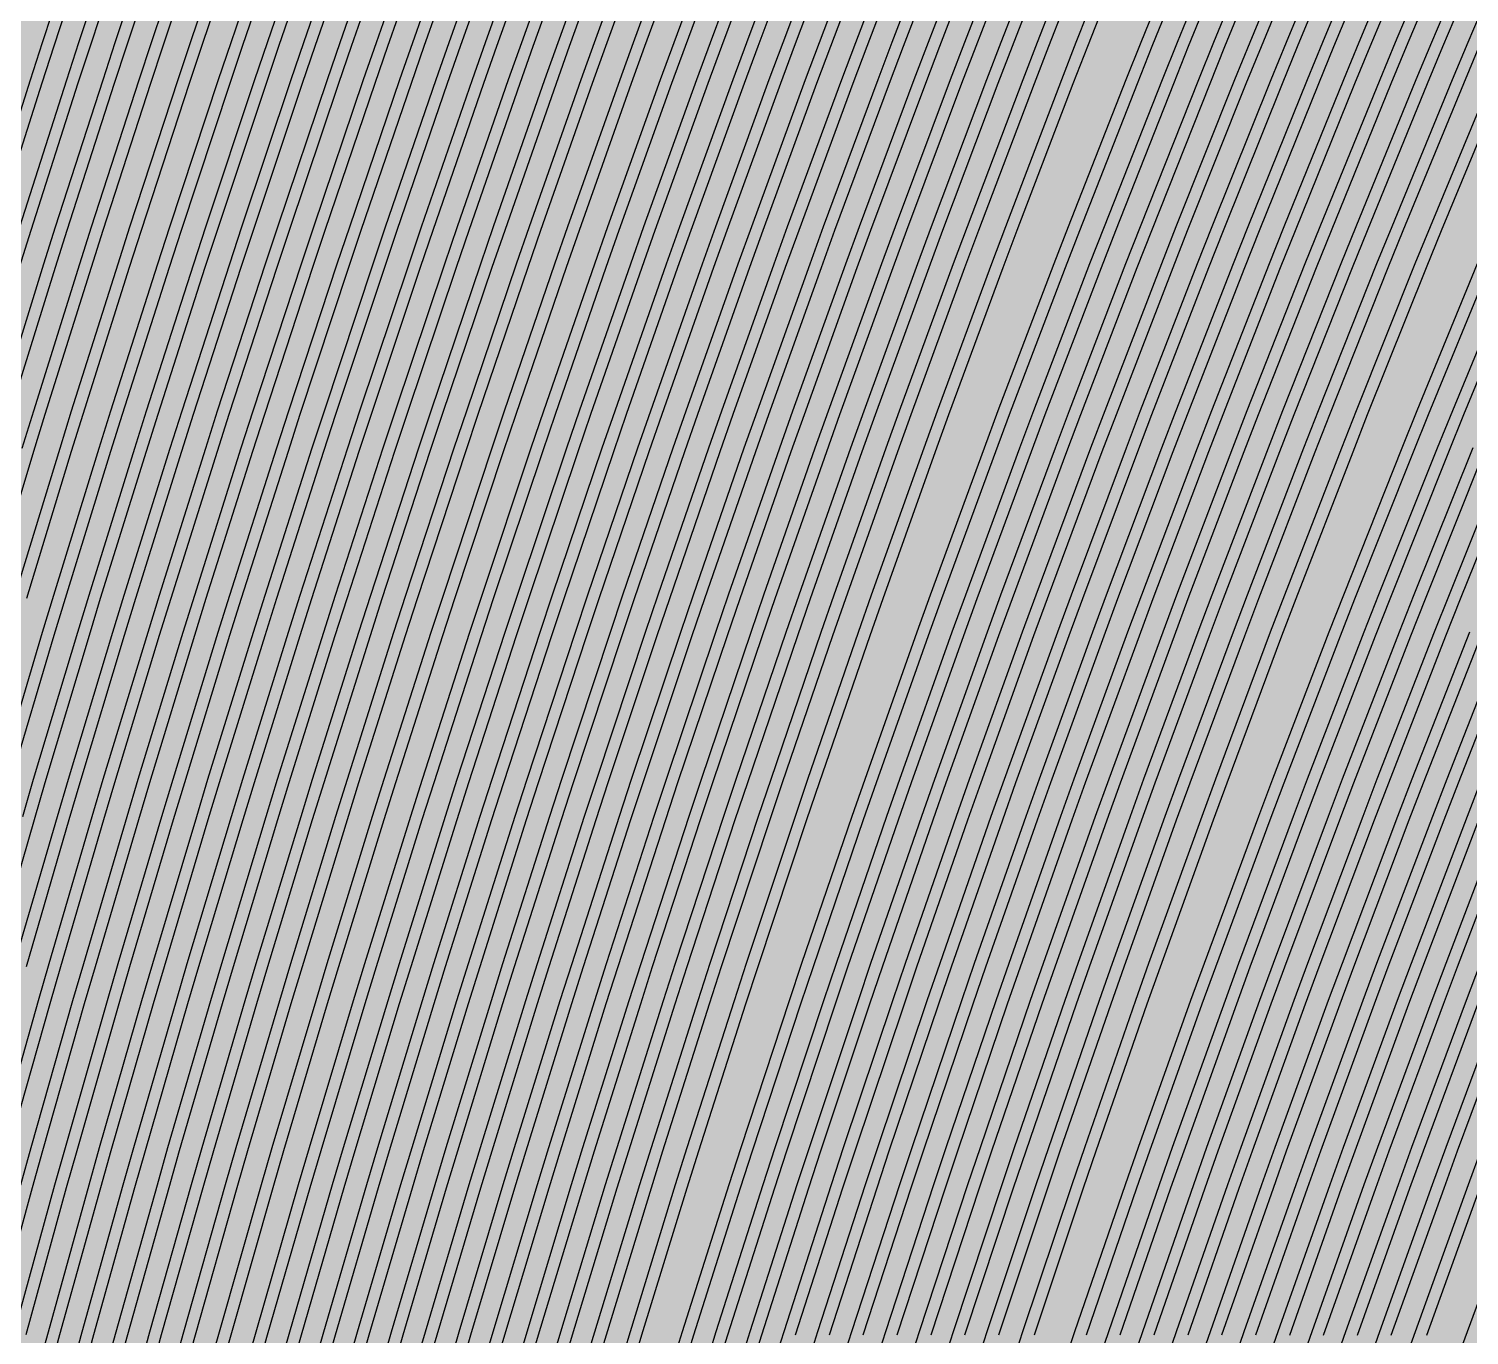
# Model space of a CAD drawing. Header units: metres. Extents: x -7240 to 10960, y -29667 to 1823.
# Drawn here: x 2730.5 to 2974.9, y -16767.3 to -16545.6 of the extents above; entities that cross this region are included whole.
import ezdxf

# ---------------------------------------------------------------- set-up
doc = ezdxf.new("R2010")
doc.units = ezdxf.units.M
doc.layers.add('Metal1', color=4, linetype='CONTINUOUS')
doc.layers.add('Polyimide', color=7, linetype='CONTINUOUS')

msp = doc.modelspace()

# ---------------------------------------------------------------- hatches: boundary and pattern name
at = {"layer": 'Polyimide'}
msp.add_hatch(color=7, dxfattribs=at).paths.add_polyline_path([(4088.45, -11806.89), (4098.72, -11851.21), (4115.58, -11893.47), (4138.63, -11932.7), (4167.35, -11967.99), (4201.08, -11998.53), (4239.03, -12023.62), (4280.35, -12042.68), (4349.18, -12073.73), (4413.2, -12113.76), (4471.26, -12162.04), (4522.3, -12217.69), (4565.39, -12279.7), (4599.74, -12346.94), (4624.73, -12418.19), (4639.91, -12492.16), (4645, -12567.5), (4639.91, -12642.84), (4624.73, -12716.8), (4599.74, -12788.06), (4565.39, -12855.3), (4522.3, -12917.31), (4471.26, -12972.96), (4413.2, -13021.24), (4349.18, -13061.27), (4280.35, -13092.32), (4239.03, -13111.38), (4201.08, -13136.47), (4167.35, -13167.01), (4138.63, -13202.3), (4115.58, -13241.52), (4098.72, -13283.78), (4088.45, -13328.11), (4085, -13373.48), (4085, -13567.5), (4099.45, -13861.55), (4142.64, -14152.77), (4214.18, -14438.35), (4313.36, -14715.55), (4439.24, -14981.69), (4590.59, -15234.21), (4765.97, -15470.68), (4963.68, -15688.82), (5181.82, -15886.53), (5418.29, -16061.91), (5670.81, -16213.26), (5936.95, -16339.14), (6214.15, -16438.32), (6499.73, -16509.85), (6790.95, -16553.05), (7085, -16567.5), (9960.38, -16567.5), (10038.79, -16571.35), (10116.45, -16582.87), (10192.6, -16601.95), (10266.52, -16628.4), (10337.49, -16661.96), (10404.83, -16702.32), (10467.89, -16749.09), (10526.06, -16801.81), (10578.78, -16859.98), (10625.55, -16923.04), (10665.91, -16990.38), (10699.48, -17061.35), (10725.93, -17135.27), (10745, -17211.43), (10756.52, -17289.08), (10760.38, -17367.5), (10760.38, -21957.3), (10721.61, -22012.91), (10685.97, -22070.59), (10653.58, -22130.14), (10624.53, -22191.39), (10598.92, -22254.16), (10576.82, -22318.25), (10558.3, -22383.46), (10543.41, -22449.6), (10532.21, -22516.46), (10524.72, -22583.84), (10520.97, -22651.53), (10520.97, -22719.32), (10524.72, -22787.01), (10532.21, -22854.38), (10543.41, -22921.24), (10558.3, -22987.38), (10576.82, -23052.6), (10598.92, -23116.68), (10624.53, -23179.45), (10653.58, -23240.71), (10685.97, -23300.26), (10721.61, -23357.93), (10760.38, -23413.54), (10760.38, -28667.5), (10756.52, -28745.91), (10745, -28823.57), (10725.93, -28899.73), (10699.48, -28973.65), (10665.91, -29044.62), (10625.55, -29111.96), (10578.78, -29175.01), (10526.06, -29233.19), (10467.89, -29285.91), (10404.83, -29332.68), (10337.49, -29373.04), (10266.52, -29406.6), (10192.6, -29433.05), (10116.45, -29452.13), (10038.79, -29463.65), (9960.38, -29467.5), (-6239.63, -29467.5), (-6318.04, -29463.65), (-6395.7, -29452.13), (-6471.85, -29433.05), (-6545.77, -29406.6), (-6616.74, -29373.04), (-6684.08, -29332.68), (-6747.14, -29285.91), (-6805.31, -29233.19), (-6858.03, -29175.01), (-6904.8, -29111.96), (-6945.16, -29044.62), (-6978.73, -28973.65), (-7005.18, -28899.73), (-7024.25, -28823.57), (-7035.77, -28745.91), (-7039.63, -28667.5), (-7039.63, -23426.32), (-6999.36, -23370.07), (-6962.33, -23311.63), (-6928.66, -23251.2), (-6898.45, -23188.96), (-6871.81, -23125.12), (-6848.81, -23059.88), (-6829.53, -22993.44), (-6814.04, -22926.02), (-6802.37, -22857.83), (-6794.57, -22789.09), (-6790.67, -22720.02), (-6790.67, -22650.84), (-6794.57, -22581.77), (-6802.37, -22513.03), (-6814.04, -22444.84), (-6829.53, -22377.42), (-6848.81, -22310.98), (-6871.81, -22245.74), (-6898.45, -22181.89), (-6928.66, -22119.66), (-6962.33, -22059.22), (-6999.36, -22000.79), (-7039.63, -21944.54), (-7039.63, -17367.5), (-7035.77, -17289.08), (-7024.25, -17211.43), (-7005.18, -17135.27), (-6978.73, -17061.35), (-6945.16, -16990.38), (-6904.8, -16923.04), (-6858.03, -16859.98), (-6805.31, -16801.81), (-6747.14, -16749.09), (-6684.08, -16702.32), (-6616.74, -16661.96), (-6545.77, -16628.4), (-6471.85, -16601.95), (-6395.7, -16582.87), (-6318.04, -16571.35), (-6239.63, -16567.5), (-3334, -16567.5), (-3039.95, -16553.05), (-2748.73, -16509.85), (-2463.15, -16438.32), (-2185.95, -16339.14), (-1919.81, -16213.26), (-1667.29, -16061.91), (-1430.82, -15886.53), (-1212.68, -15688.82), (-1014.97, -15470.68), (-839.59, -15234.21), (-688.24, -14981.69), (-562.36, -14715.55), (-463.18, -14438.35), (-391.64, -14152.77), (-348.45, -13861.55), (-334, -13567.5), (-334, -13373.48), (-337.45, -13328.11), (-347.72, -13283.78), (-364.58, -13241.52), (-387.63, -13202.3), (-416.35, -13167.01), (-450.08, -13136.47), (-488.03, -13111.38), (-529.35, -13092.32), (-529.35, -13092.32), (-598.18, -13061.27), (-662.2, -13021.24), (-720.26, -12972.96), (-771.3, -12917.31), (-814.39, -12855.3), (-848.74, -12788.06), (-873.73, -12716.8), (-888.91, -12642.84), (-894, -12567.5), (-888.91, -12492.16), (-873.73, -12418.19), (-848.74, -12346.94), (-814.39, -12279.7), (-771.3, -12217.69), (-720.26, -12162.04), (-662.2, -12113.76), (-598.18, -12073.73), (-529.35, -12042.68), (-488.03, -12023.62), (-450.08, -11998.53), (-416.35, -11967.99), (-387.63, -11932.7), (-364.58, -11893.47), (-347.72, -11851.21), (-337.45, -11806.89), (-334, -11761.52), (-334, -11074.31), (-337.45, -11028.94), (-347.72, -10984.62), (-364.58, -10942.36), (-387.63, -10903.13), (-416.35, -10867.84), (-450.08, -10837.3), (-488.03, -10812.21), (-529.35, -10793.16), (-529.35, -10793.16), (-598.18, -10762.1), (-662.2, -10722.07), (-720.26, -10673.8), (-771.3, -10618.15), (-814.39, -10556.13), (-848.74, -10488.89), (-873.73, -10417.64), (-888.91, -10343.67), (-894, -10268.33), (-888.91, -10192.99), (-873.73, -10119.03), (-848.74, -10047.77), (-814.39, -9980.53), (-771.3, -9918.52), (-720.26, -9862.87), (-662.2, -9814.59), (-598.18, -9774.56), (-529.35, -9743.51), (-488.03, -9724.45), (-450.08, -9699.36), (-416.35, -9668.82), (-387.63, -9633.53), (-364.58, -9594.31), (-347.72, -9552.05), (-337.45, -9507.72), (-334, -9462.35), (-334, -8775.14), (-337.45, -8729.78), (-347.72, -8685.45), (-364.58, -8643.19), (-387.63, -8603.96), (-416.35, -8568.68), (-450.08, -8538.14), (-488.03, -8513.05), (-529.35, -8493.99), (-529.35, -8493.99), (-598.18, -8462.94), (-662.2, -8422.91), (-720.26, -8374.63), (-771.3, -8318.98), (-814.39, -8256.97), (-848.74, -8189.73), (-873.73, -8118.47), (-888.91, -8044.5), (-894, -7969.17), (-888.91, -7893.83), (-873.73, -7819.86), (-848.74, -7748.61), (-814.39, -7681.36), (-771.3, -7619.35), (-720.26, -7563.7), (-662.2, -7515.42), (-598.18, -7475.4), (-529.35, -7444.34), (-529.35, -7444.34), (-488.03, -7425.28), (-450.08, -7400.2), (-416.35, -7369.66), (-387.63, -7334.37), (-364.58, -7295.14), (-347.72, -7252.88), (-337.45, -7208.56), (-334, -7163.19), (-334, -6475.98), (-337.45, -6430.61), (-347.72, -6386.29), (-364.58, -6344.02), (-387.63, -6304.8), (-416.35, -6269.51), (-450.08, -6238.97), (-488.03, -6213.88), (-529.35, -6194.82), (-529.35, -6194.82), (-598.18, -6163.77), (-662.2, -6123.74), (-720.26, -6075.46), (-771.3, -6019.81), (-814.39, -5957.8), (-848.74, -5890.56), (-873.73, -5819.31), (-888.91, -5745.34), (-894, -5670), (-888.91, -5594.66), (-873.73, -5520.69), (-848.74, -5449.44), (-814.39, -5382.2), (-771.3, -5320.19), (-720.26, -5264.54), (-662.2, -5216.26), (-598.18, -5176.23), (-529.35, -5145.18), (-529.35, -5145.18), (-488.03, -5126.12), (-450.08, -5101.03), (-416.35, -5070.49), (-387.63, -5035.2), (-364.58, -4995.98), (-347.72, -4953.71), (-337.45, -4909.39), (-334, -4864.02), (-334, 380), (-334, 1522.5), (-289, 1522.5), (-288.78, 1515.63), (-288.1, 1508.79), (-286.98, 1502.02), (-285.42, 1495.32), (-283.43, 1488.75), (-281.01, 1482.32), (-278.17, 1476.06), (-274.93, 1470), (-271.3, 1464.17), (-267.3, 1458.58), (-262.94, 1453.27), (-258.25, 1448.25), (-253.23, 1443.56), (-247.92, 1439.2), (-242.33, 1435.2), (-236.5, 1431.57), (-230.44, 1428.33), (-224.18, 1425.49), (-217.75, 1423.07), (-211.18, 1421.08), (-204.48, 1419.52), (-197.71, 1418.4), (-190.87, 1417.72), (-184, 1417.5), (-177.13, 1417.72), (-170.29, 1418.4), (-163.52, 1419.52), (-156.82, 1421.08), (-150.25, 1423.07), (-143.82, 1425.49), (-137.56, 1428.33), (-131.5, 1431.57), (-125.67, 1435.2), (-120.08, 1439.2), (-114.77, 1443.56), (-109.75, 1448.25), (-105.06, 1453.27), (-100.7, 1458.58), (-96.7, 1464.17), (-93.07, 1470), (-89.83, 1476.06), (-86.99, 1482.32), (-84.57, 1488.75), (-82.58, 1495.32), (-81.02, 1502.02), (-79.9, 1508.79), (-79.22, 1515.63), (-79, 1522.5), (1786, 1522.5), (3835, 1522.5), (3835.21, 1529.04), (3835.86, 1535.55), (3836.92, 1542.01), (3838.41, 1548.38), (3840.31, 1554.64), (3842.61, 1560.77), (3845.31, 1566.73), (3848.4, 1572.5), (3851.85, 1578.06), (3855.66, 1583.38), (3859.82, 1588.43), (3864.29, 1593.21), (3869.07, 1597.68), (3874.12, 1601.84), (3879.44, 1605.65), (3885, 1609.1), (3890.77, 1612.19), (3896.73, 1614.89), (3902.86, 1617.19), (3909.12, 1619.09), (3915.49, 1620.58), (3921.95, 1621.64), (3928.46, 1622.29), (3935, 1622.5), (3941.54, 1622.29), (3948.05, 1621.64), (3954.51, 1620.58), (3960.88, 1619.09), (3967.14, 1617.19), (3973.27, 1614.89), (3979.23, 1612.19), (3985, 1609.1), (3990.56, 1605.65), (3995.88, 1601.84), (4000.93, 1597.68), (4005.71, 1593.21), (4010.18, 1588.43), (4014.34, 1583.38), (4018.15, 1578.06), (4021.6, 1572.5), (4024.69, 1566.73), (4027.39, 1560.77), (4029.69, 1554.64), (4031.59, 1548.38), (4033.08, 1542.01), (4034.14, 1535.55), (4034.79, 1529.04), (4035, 1522.5), (4085, 1522.5), (4085, 380), (4085, 330), (4085, -4864.02), (4088.45, -4909.39), (4098.72, -4953.71), (4115.58, -4995.98), (4138.63, -5035.2), (4167.35, -5070.49), (4201.08, -5101.03), (4239.03, -5126.12), (4280.35, -5145.18), (4280.35, -5145.18), (4349.18, -5176.23), (4413.2, -5216.26), (4471.26, -5264.54), (4522.3, -5320.19), (4565.39, -5382.2), (4599.74, -5449.44), (4624.73, -5520.69), (4639.91, -5594.66), (4645, -5670), (4639.91, -5745.34), (4624.73, -5819.31), (4599.74, -5890.56), (4565.39, -5957.8), (4522.3, -6019.81), (4471.26, -6075.46), (4413.2, -6123.74), (4349.18, -6163.77), (4280.35, -6194.82), (4239.03, -6213.88), (4201.08, -6238.97), (4167.35, -6269.51), (4138.63, -6304.8), (4115.58, -6344.02), (4098.72, -6386.29), (4088.45, -6430.61), (4085, -6475.98), (4085, -11761.52), (4088.45, -11806.89)])

# ---------------------------------------------------------------- linework, layer by layer
at = {"layer": 'Metal1'}
for points in [[(2722.82, -16579.21), (2730.75, -16554.25), (2732.78, -16547.96), (2740.99, -16523)], [(2724.47, -16891.69), (2730.5, -16866.72), (2732.05, -16860.44), (2738.34, -16835.47), (2739.96, -16829.19), (2746.52, -16804.22), (2748.2, -16797.94), (2755.02, -16772.97), (2756.77, -16766.68), (2763.86, -16741.72), (2765.68, -16735.43), (2773.04, -16710.47), (2774.93, -16704.18), (2782.56, -16679.22), (2784.52, -16672.93), (2792.43, -16647.98), (2794.47, -16641.68), (2802.66, -16616.73), (2804.77, -16610.43), (2813.25, -16585.48), (2815.43, -16579.18), (2824.2, -16554.23), (2826.45, -16547.93), (2835.52, -16522.98)], [(2725.06, -16735.45), (2732.11, -16710.48), (2733.92, -16704.19), (2741.24, -16679.23), (2743.11, -16672.94), (2750.7, -16647.98), (2752.64, -16641.69), (2760.49, -16616.74), (2762.51, -16610.44), (2770.64, -16585.49), (2772.72, -16579.19), (2781.13, -16554.24), (2783.29, -16547.94), (2791.97, -16522.99)], [(2725.25, -16610.46), (2733.03, -16585.5), (2735.02, -16579.21), (2743.06, -16554.25), (2745.12, -16547.96), (2753.43, -16523)], [(2725.37, -16672.95), (2732.81, -16647.99), (2734.72, -16641.7), (2742.42, -16616.74), (2744.4, -16610.45), (2752.37, -16585.49), (2754.42, -16579.2), (2762.67, -16554.24), (2764.78, -16547.95), (2773.31, -16522.99)], [(2725.41, -16797.94), (2732.07, -16772.98), (2733.78, -16766.69), (2740.69, -16741.73), (2742.47, -16735.44), (2749.65, -16710.48), (2751.5, -16704.19), (2758.95, -16679.23), (2760.86, -16672.94), (2768.58, -16647.98), (2770.57, -16641.69), (2778.57, -16616.73), (2780.62, -16610.44), (2788.9, -16585.48), (2791.02, -16579.19), (2799.59, -16554.23), (2801.79, -16547.94), (2810.64, -16522.99)], [(2726.45, -16860.44), (2732.71, -16835.47), (2734.31, -16829.19), (2740.83, -16804.22), (2742.5, -16797.94), (2749.28, -16772.97), (2751.02, -16766.69), (2758.07, -16741.72), (2759.88, -16735.44), (2767.19, -16710.48), (2769.07, -16704.19), (2776.66, -16679.23), (2778.61, -16672.93), (2786.47, -16647.98), (2788.49, -16641.68), (2796.64, -16616.73), (2798.73, -16610.43), (2807.16, -16585.48), (2809.33, -16579.18), (2818.05, -16554.23), (2820.29, -16547.93), (2829.3, -16522.98)], [(2728.03, -16766.69), (2734.9, -16741.73), (2736.67, -16735.44), (2743.81, -16710.48), (2745.64, -16704.19), (2753.04, -16679.23), (2754.94, -16672.94), (2762.62, -16647.98), (2764.59, -16641.69), (2772.54, -16616.73), (2774.58, -16610.44), (2782.81, -16585.48), (2784.92, -16579.19), (2793.43, -16554.24), (2795.62, -16547.94), (2804.42, -16522.99)], [(2728.06, -16704.2), (2735.33, -16679.23), (2737.2, -16672.95), (2744.73, -16647.99), (2746.67, -16641.7), (2754.47, -16616.74), (2756.47, -16610.45), (2764.55, -16585.49), (2766.62, -16579.2), (2774.98, -16554.24), (2777.12, -16547.94), (2785.75, -16522.99)], [(2728.13, -16641.7), (2735.76, -16616.74), (2737.71, -16610.45), (2745.61, -16585.49), (2747.63, -16579.2), (2755.8, -16554.24), (2757.89, -16547.95), (2766.33, -16523)], [(2728.67, -16829.19), (2735.14, -16804.22), (2736.8, -16797.94), (2743.54, -16772.97), (2745.27, -16766.69), (2752.28, -16741.73), (2754.07, -16735.44), (2761.35, -16710.48), (2763.21, -16704.19), (2770.75, -16679.23), (2772.69, -16672.94), (2780.51, -16647.98), (2782.52, -16641.69), (2790.61, -16616.73), (2792.69, -16610.44), (2801.07, -16585.48), (2803.22, -16579.18), (2811.89, -16554.23), (2814.12, -16547.93), (2823.08, -16522.98)], [(2728.92, -16579.21), (2736.9, -16554.25), (2738.95, -16547.96), (2747.21, -16523)], [(2729.11, -16741.73), (2730.86, -16735.44), (2737.96, -16710.48), (2739.78, -16704.19), (2747.14, -16679.23), (2749.03, -16672.94), (2756.66, -16647.98), (2758.62, -16641.69), (2766.52, -16616.73), (2768.55, -16610.44), (2776.72, -16585.49), (2778.82, -16579.19), (2787.28, -16554.24), (2789.45, -16547.94), (2798.2, -16522.99)], [(2729.35, -16616.74), (2731.29, -16610.45), (2739.11, -16585.5), (2741.12, -16579.2), (2749.21, -16554.25), (2751.28, -16547.95), (2759.65, -16523)], [(2729.43, -16679.24), (2731.28, -16672.95), (2738.77, -16647.99), (2740.69, -16641.7), (2748.45, -16616.74), (2750.44, -16610.45), (2758.46, -16585.49), (2760.52, -16579.2), (2768.82, -16554.24), (2770.95, -16547.95), (2779.53, -16522.99)], [(2729.45, -16804.22), (2731.11, -16797.94), (2737.8, -16772.98), (2739.52, -16766.69), (2746.48, -16741.73), (2748.27, -16735.44), (2755.5, -16710.48), (2757.35, -16704.19), (2764.85, -16679.23), (2766.78, -16672.94), (2774.55, -16647.98), (2776.54, -16641.69), (2784.59, -16616.73), (2786.66, -16610.44), (2794.99, -16585.48), (2797.12, -16579.19), (2805.74, -16554.23), (2807.95, -16547.94), (2816.86, -16522.98)], [(2730.23, -16891.68), (2736.31, -16866.72), (2737.88, -16860.43), (2744.22, -16835.47), (2745.85, -16829.18), (2752.46, -16804.22), (2754.16, -16797.93), (2761.03, -16772.97), (2762.8, -16766.68), (2769.95, -16741.72), (2771.78, -16735.43), (2779.2, -16710.47), (2781.11, -16704.18), (2788.8, -16679.22), (2790.78, -16672.93), (2798.76, -16647.97), (2800.81, -16641.68), (2809.07, -16616.73), (2811.19, -16610.43), (2819.74, -16585.48), (2821.94, -16579.18), (2830.79, -16554.23), (2833.06, -16547.93), (2842.2, -16522.98)], [(2767.23, -16772.97), (2769.02, -16766.68), (2776.23, -16741.72), (2778.09, -16735.43), (2785.58, -16710.47), (2787.5, -16704.18), (2795.27, -16679.22), (2797.27, -16672.93), (2805.32, -16647.97), (2807.39, -16641.68), (2815.73, -16616.72), (2817.88, -16610.43), (2826.51, -16585.47), (2828.73, -16579.18), (2837.66, -16554.23), (2839.95, -16547.92), (2849.18, -16522.98)], [(2772.97, -16772.97), (2774.77, -16766.68), (2782.02, -16741.72), (2783.89, -16735.43), (2791.42, -16710.47), (2793.36, -16704.18), (2801.18, -16679.22), (2803.18, -16672.93), (2811.29, -16647.97), (2813.37, -16641.68), (2821.76, -16616.72), (2823.91, -16610.42), (2832.6, -16585.47), (2834.83, -16579.17), (2843.81, -16554.22), (2846.12, -16547.92), (2855.4, -16522.98)], [(2778.71, -16772.97), (2780.52, -16766.68), (2787.82, -16741.72), (2789.69, -16735.43), (2797.27, -16710.47), (2799.22, -16704.18), (2807.08, -16679.22), (2809.1, -16672.92), (2817.25, -16647.97), (2819.34, -16641.67), (2827.78, -16616.72), (2829.95, -16610.42), (2838.69, -16585.47), (2840.93, -16579.17), (2849.97, -16554.22), (2852.29, -16547.92), (2861.63, -16522.97)], [(2784.45, -16772.97), (2786.26, -16766.68), (2793.61, -16741.72), (2795.49, -16735.43), (2803.12, -16710.47), (2805.07, -16704.17), (2812.98, -16679.22), (2815.01, -16672.92), (2823.21, -16647.97), (2825.32, -16641.67), (2833.81, -16616.72), (2835.99, -16610.42), (2844.77, -16585.47), (2847.03, -16579.17), (2856.12, -16554.22), (2858.45, -16547.92), (2867.85, -16522.97)], [(2790.19, -16772.96), (2792.01, -16766.67), (2799.4, -16741.72), (2801.29, -16735.42), (2808.96, -16710.47), (2810.93, -16704.17), (2818.89, -16679.22), (2820.93, -16672.92), (2829.17, -16647.97), (2831.29, -16641.67), (2839.83, -16616.72), (2842.02, -16610.42), (2850.86, -16585.47), (2853.13, -16579.17), (2862.27, -16554.22), (2864.62, -16547.92), (2874.07, -16522.97)], [(2795.93, -16772.96), (2797.76, -16766.67), (2805.19, -16741.71), (2807.1, -16735.42), (2814.81, -16710.46), (2816.79, -16704.17), (2824.79, -16679.22), (2826.84, -16672.92), (2835.14, -16647.97), (2837.27, -16641.67), (2845.85, -16616.72), (2848.06, -16610.42), (2856.95, -16585.47), (2859.23, -16579.17), (2868.42, -16554.22), (2870.79, -16547.92), (2880.29, -16522.97)], [(2801.66, -16772.96), (2803.51, -16766.67), (2810.98, -16741.71), (2812.9, -16735.42), (2820.65, -16710.46), (2822.65, -16704.17), (2830.69, -16679.21), (2832.76, -16672.92), (2841.1, -16647.97), (2843.24, -16641.67), (2851.88, -16616.72), (2854.1, -16610.42), (2863.04, -16585.47), (2865.33, -16579.17), (2874.58, -16554.22), (2876.95, -16547.91), (2886.51, -16522.97)], [(2807.4, -16772.96), (2809.26, -16766.67), (2816.77, -16741.71), (2818.7, -16735.42), (2826.5, -16710.46), (2828.51, -16704.17), (2836.6, -16679.21), (2838.67, -16672.92), (2847.06, -16647.96), (2849.22, -16641.67), (2857.9, -16616.71), (2860.13, -16610.41), (2869.12, -16585.47), (2871.43, -16579.16), (2880.73, -16554.22), (2883.12, -16547.91), (2892.73, -16522.97)], [(2813.14, -16772.96), (2815.01, -16766.67), (2822.56, -16741.71), (2824.5, -16735.42), (2832.35, -16710.46), (2834.36, -16704.17), (2842.5, -16679.21), (2844.59, -16672.92), (2853.02, -16647.96), (2855.19, -16641.66), (2863.93, -16616.71), (2866.17, -16610.41), (2875.21, -16585.46), (2877.53, -16579.16), (2886.88, -16554.22), (2889.29, -16547.91), (2898.95, -16522.97)], [(2818.88, -16772.96), (2820.76, -16766.67), (2828.35, -16741.71), (2830.31, -16735.42), (2838.19, -16710.46), (2840.22, -16704.16), (2848.4, -16679.21), (2850.51, -16672.91), (2858.99, -16647.96), (2861.17, -16641.66), (2869.95, -16616.71), (2872.21, -16610.41), (2881.3, -16585.46), (2883.63, -16579.16), (2893.04, -16554.21), (2895.45, -16547.91), (2905.17, -16522.96)], [(2824.62, -16772.96), (2826.51, -16766.67), (2834.15, -16741.71), (2836.11, -16735.41), (2844.04, -16710.46), (2846.08, -16704.16), (2854.31, -16679.21), (2856.42, -16672.91), (2864.95, -16647.96), (2867.14, -16641.66), (2875.97, -16616.71), (2878.24, -16610.41), (2887.39, -16585.46), (2889.73, -16579.16), (2899.19, -16554.21), (2901.62, -16547.91), (2911.39, -16522.96)], [(2830.63, -16772.96), (2832.54, -16766.66), (2840.23, -16741.71), (2842.21, -16735.41), (2850.2, -16710.46), (2852.26, -16704.16), (2860.55, -16679.21), (2862.68, -16672.91), (2871.27, -16647.96), (2873.48, -16641.66), (2882.38, -16616.71), (2884.67, -16610.41), (2893.88, -16585.46), (2896.25, -16579.16), (2905.78, -16554.21), (2908.22, -16547.9), (2918.07, -16522.96)], [(2839.42, -16772.95), (2841.38, -16766.66), (2849.29, -16741.7), (2851.32, -16735.4), (2859.54, -16710.45), (2861.65, -16704.15), (2870.18, -16679.2), (2872.37, -16672.9), (2881.21, -16647.95), (2883.48, -16641.65), (2892.63, -16616.7), (2894.98, -16610.4), (2904.45, -16585.45), (2906.89, -16579.15), (2916.68, -16554.21), (2919.2, -16547.9), (2929.33, -16522.96)], [(2845.16, -16772.95), (2847.12, -16766.65), (2855.08, -16741.7), (2857.13, -16735.4), (2865.39, -16710.45), (2867.51, -16704.15), (2876.08, -16679.2), (2878.29, -16672.9), (2887.17, -16647.95), (2889.45, -16641.65), (2898.65, -16616.7), (2901.02, -16610.4), (2910.54, -16585.45), (2912.99, -16579.15), (2922.84, -16554.2), (2925.37, -16547.89), (2935.55, -16522.95)], [(2850.89, -16772.95), (2852.87, -16766.65), (2860.87, -16741.7), (2862.93, -16735.4), (2871.23, -16710.45), (2873.37, -16704.15), (2881.99, -16679.2), (2884.2, -16672.9), (2893.13, -16647.95), (2895.43, -16641.65), (2904.68, -16616.7), (2907.06, -16610.4), (2916.63, -16585.45), (2919.09, -16579.14), (2928.99, -16554.2), (2931.54, -16547.89), (2941.77, -16522.95)], [(2856.63, -16772.95), (2858.62, -16766.65), (2866.66, -16741.7), (2868.73, -16735.4), (2877.08, -16710.45), (2879.23, -16704.15), (2887.89, -16679.2), (2890.12, -16672.9), (2899.09, -16647.95), (2901.4, -16641.65), (2910.7, -16616.7), (2913.09, -16610.39), (2922.72, -16585.45), (2925.19, -16579.14), (2935.14, -16554.2), (2937.7, -16547.89), (2947.99, -16522.95)], [(2862.37, -16772.95), (2864.37, -16766.65), (2872.45, -16741.7), (2874.53, -16735.4), (2882.93, -16710.45), (2885.09, -16704.15), (2893.79, -16679.2), (2896.03, -16672.9), (2905.06, -16647.95), (2907.38, -16641.64), (2916.72, -16616.7), (2919.13, -16610.39), (2928.8, -16585.45), (2931.29, -16579.14), (2941.3, -16554.2), (2943.87, -16547.89), (2954.21, -16522.95)], [(2868.11, -16772.95), (2870.12, -16766.65), (2878.25, -16741.7), (2880.34, -16735.4), (2888.77, -16710.45), (2890.94, -16704.15), (2899.7, -16679.2), (2901.95, -16672.89), (2911.02, -16647.95), (2913.35, -16641.64), (2922.75, -16616.7), (2925.17, -16610.39), (2934.89, -16585.45), (2937.39, -16579.14), (2947.45, -16554.2), (2950.04, -16547.89), (2960.43, -16522.95)], [(2873.85, -16772.94), (2875.87, -16766.65), (2884.04, -16741.7), (2886.14, -16735.4), (2894.62, -16710.45), (2896.8, -16704.14), (2905.6, -16679.2), (2907.86, -16672.89), (2916.98, -16647.95), (2919.33, -16641.64), (2928.77, -16616.7), (2931.2, -16610.39), (2940.98, -16585.45), (2943.49, -16579.14), (2953.6, -16554.2), (2956.2, -16547.89), (2966.65, -16522.95)], [(2879.59, -16772.94), (2881.62, -16766.65), (2889.83, -16741.69), (2891.94, -16735.39), (2900.47, -16710.44), (2902.66, -16704.14), (2911.5, -16679.19), (2913.78, -16672.89), (2922.94, -16647.95), (2925.3, -16641.64), (2934.8, -16616.7), (2937.24, -16610.39), (2947.06, -16585.45), (2949.59, -16579.14), (2959.76, -16554.2), (2962.37, -16547.88), (2972.88, -16522.95)], [(2885.32, -16772.94), (2887.37, -16766.64), (2895.62, -16741.69), (2897.74, -16735.39), (2906.31, -16710.44), (2908.52, -16704.14), (2917.41, -16679.19), (2919.69, -16672.89), (2928.91, -16647.94), (2931.28, -16641.64), (2940.82, -16616.69), (2943.28, -16610.39), (2953.15, -16585.45), (2955.69, -16579.13), (2965.91, -16554.2), (2968.54, -16547.88), (2979.1, -16522.95)], [(2891.06, -16772.94), (2893.12, -16766.64), (2901.41, -16741.69), (2903.55, -16735.39), (2912.16, -16710.44), (2914.37, -16704.14), (2923.31, -16679.19), (2925.61, -16672.89), (2934.87, -16647.94), (2937.25, -16641.64), (2946.84, -16616.69), (2949.31, -16610.38), (2959.24, -16585.44), (2961.79, -16579.13), (2972.06, -16554.19), (2974.71, -16547.88), (2985.32, -16522.95)], [(2761.54, -16523.64), (2753.18, -16548.58), (2751.11, -16554.87), (2743.02, -16579.82), (2741.02, -16586.1), (2733.2, -16611.05), (2731.26, -16617.33), (2723.71, -16642.28)], [(2781.42, -16523.65), (2772.84, -16548.59), (2770.72, -16554.88), (2762.42, -16579.82), (2760.36, -16586.11), (2752.34, -16611.05), (2750.36, -16617.34), (2742.6, -16642.29), (2740.69, -16648.57), (2733.2, -16673.52), (2731.35, -16679.8), (2724.13, -16704.75)], [(2800.08, -16523.65), (2791.34, -16548.6), (2789.17, -16554.88), (2780.72, -16579.83), (2778.62, -16586.11), (2770.45, -16611.06), (2768.42, -16617.34), (2760.52, -16642.29), (2758.57, -16648.57), (2750.94, -16673.52), (2749.06, -16679.8), (2741.7, -16704.75), (2739.88, -16711.03), (2732.79, -16735.99), (2731.04, -16742.26), (2724.21, -16767.22)], [(2742.88, -16523.63), (2734.69, -16548.58), (2732.66, -16554.86), (2724.72, -16579.81)], [(2818.74, -16523.66), (2809.84, -16548.6), (2807.63, -16554.89), (2799.02, -16579.83), (2796.88, -16586.12), (2788.55, -16611.07), (2786.49, -16617.35), (2778.45, -16642.3), (2776.46, -16648.58), (2768.69, -16673.53), (2766.77, -16679.81), (2759.27, -16704.76), (2757.42, -16711.04), (2750.19, -16735.99), (2748.41, -16742.27), (2741.45, -16767.22), (2739.74, -16773.5), (2733.04, -16798.45), (2731.39, -16804.73), (2724.96, -16829.68)], [(2837.4, -16523.67), (2828.33, -16548.61), (2826.09, -16554.9), (2817.31, -16579.84), (2815.14, -16586.13), (2806.66, -16611.07), (2804.56, -16617.36), (2796.37, -16642.3), (2794.34, -16648.59), (2786.43, -16673.53), (2784.47, -16679.81), (2776.84, -16704.76), (2774.95, -16711.04), (2767.6, -16736), (2765.78, -16742.27), (2758.7, -16767.23), (2756.95, -16773.5), (2750.13, -16798.46), (2748.45, -16804.73), (2741.9, -16829.69), (2740.28, -16835.96), (2733.99, -16860.92), (2732.44, -16867.19), (2726.41, -16892.15)], [(2793.86, -16523.65), (2785.18, -16548.6), (2783.02, -16554.88), (2774.62, -16579.83), (2772.54, -16586.11), (2764.41, -16611.06), (2762.4, -16617.34), (2754.55, -16642.29), (2752.61, -16648.57), (2745.03, -16673.52), (2743.16, -16679.8), (2735.84, -16704.75), (2734.04, -16711.03), (2726.99, -16735.98)], [(2755.32, -16523.64), (2747.02, -16548.58), (2744.96, -16554.87), (2736.92, -16579.81), (2734.93, -16586.1), (2727.16, -16611.05)], [(2775.2, -16523.65), (2766.68, -16548.59), (2764.57, -16554.87), (2756.32, -16579.82), (2754.28, -16586.1), (2746.31, -16611.05), (2744.33, -16617.33), (2736.63, -16642.28), (2734.72, -16648.56), (2727.29, -16673.52)], [(2812.52, -16523.66), (2803.67, -16548.6), (2801.48, -16554.89), (2792.92, -16579.83), (2790.8, -16586.12), (2782.52, -16611.06), (2780.47, -16617.35), (2772.47, -16642.29), (2770.49, -16648.58), (2762.77, -16673.53), (2760.86, -16679.81), (2753.41, -16704.76), (2751.57, -16711.04), (2744.39, -16735.99), (2742.62, -16742.27), (2735.7, -16767.22), (2734, -16773.5), (2727.34, -16798.45)], [(2831.18, -16523.67), (2822.17, -16548.61), (2819.93, -16554.9), (2811.22, -16579.84), (2809.05, -16586.12), (2800.63, -16611.07), (2798.54, -16617.35), (2790.39, -16642.3), (2788.38, -16648.58), (2780.52, -16673.53), (2778.57, -16679.81), (2770.98, -16704.76), (2769.11, -16711.04), (2761.8, -16735.99), (2759.99, -16742.27), (2752.95, -16767.22), (2751.21, -16773.5), (2744.43, -16798.46), (2742.76, -16804.73), (2736.25, -16829.69), (2734.65, -16835.96), (2728.39, -16860.92)], [(2749.1, -16523.63), (2740.85, -16548.58), (2738.81, -16554.86), (2730.82, -16579.81), (2728.85, -16586.09)], [(2824.96, -16523.66), (2816, -16548.6), (2813.78, -16554.89), (2805.12, -16579.84), (2802.97, -16586.12), (2794.59, -16611.07), (2792.52, -16617.35), (2784.42, -16642.3), (2782.42, -16648.58), (2774.6, -16673.53), (2772.67, -16679.81), (2765.13, -16704.76), (2763.26, -16711.04), (2756, -16735.99), (2754.2, -16742.27), (2747.2, -16767.22), (2745.47, -16773.5), (2738.74, -16798.45), (2737.08, -16804.73), (2730.6, -16829.69), (2729.01, -16835.96)], [(2806.3, -16523.66), (2797.51, -16548.6), (2795.33, -16554.89), (2786.82, -16579.83), (2784.71, -16586.12), (2776.48, -16611.06), (2774.45, -16617.35), (2766.5, -16642.29), (2764.53, -16648.57), (2756.86, -16673.52), (2754.96, -16679.8), (2747.56, -16704.76), (2745.73, -16711.03), (2738.59, -16735.99), (2736.83, -16742.26), (2729.96, -16767.22)], [(2787.64, -16523.65), (2779.01, -16548.59), (2776.87, -16554.88), (2768.52, -16579.83), (2766.45, -16586.11), (2758.38, -16611.06), (2756.38, -16617.34), (2748.58, -16642.29), (2746.65, -16648.57), (2739.11, -16673.52), (2737.25, -16679.8), (2729.99, -16704.75)], [(2768.22, -16523.64), (2759.79, -16548.59), (2757.7, -16554.87), (2749.53, -16579.82), (2747.51, -16586.1), (2739.62, -16611.05), (2737.67, -16617.33), (2730.05, -16642.28)], [(2844.08, -16523.67), (2834.94, -16548.61), (2832.67, -16554.9), (2823.83, -16579.84), (2821.63, -16586.13), (2813.09, -16611.07), (2810.97, -16617.36), (2802.71, -16642.3), (2800.66, -16648.59), (2792.69, -16673.54), (2790.71, -16679.82), (2783.02, -16704.77), (2781.12, -16711.05), (2773.7, -16736), (2771.87, -16742.28), (2764.72, -16767.23), (2762.96, -16773.51)], [(2851.06, -16523.68), (2841.83, -16548.61), (2839.54, -16554.9), (2830.61, -16579.84), (2828.4, -16586.13), (2819.77, -16611.08), (2817.63, -16617.36), (2809.29, -16642.31), (2807.22, -16648.59), (2799.17, -16673.54), (2797.18, -16679.82), (2789.41, -16704.77), (2787.49, -16711.05), (2780, -16736), (2778.15, -16742.28), (2770.94, -16767.23), (2769.16, -16773.51)], [(2857.28, -16523.68), (2848, -16548.62), (2845.69, -16554.91), (2836.71, -16579.85), (2834.49, -16586.14), (2825.8, -16611.08), (2823.65, -16617.36), (2815.26, -16642.31), (2813.19, -16648.59), (2805.09, -16673.54), (2803.08, -16679.82), (2795.27, -16704.77), (2793.34, -16711.05), (2785.8, -16736), (2783.94, -16742.28), (2776.69, -16767.23), (2774.9, -16773.51)], [(2863.5, -16523.68), (2854.16, -16548.62), (2851.84, -16554.91), (2842.81, -16579.85), (2840.57, -16586.14), (2831.84, -16611.08), (2829.67, -16617.37), (2821.24, -16642.31), (2819.15, -16648.6), (2811, -16673.54), (2808.98, -16679.83), (2801.13, -16704.77), (2799.18, -16711.05), (2791.61, -16736), (2789.73, -16742.28), (2782.44, -16767.23), (2780.64, -16773.51)], [(2869.72, -16523.68), (2860.33, -16548.62), (2858, -16554.91), (2848.91, -16579.85), (2846.66, -16586.14), (2837.87, -16611.08), (2835.7, -16617.37), (2827.21, -16642.31), (2825.11, -16648.6), (2816.92, -16673.54), (2814.89, -16679.83), (2806.98, -16704.77), (2805.03, -16711.06), (2797.41, -16736), (2795.52, -16742.29), (2788.18, -16767.24), (2786.37, -16773.51)], [(2875.94, -16523.68), (2866.49, -16548.62), (2864.15, -16554.91), (2855.01, -16579.85), (2852.74, -16586.14), (2843.91, -16611.08), (2841.72, -16617.37), (2833.18, -16642.31), (2831.07, -16648.6), (2822.83, -16673.54), (2820.79, -16679.83), (2812.84, -16704.78), (2810.87, -16711.06), (2803.21, -16736.01), (2801.31, -16742.29), (2793.93, -16767.24), (2792.11, -16773.52)], [(2882.16, -16523.69), (2872.66, -16548.62), (2870.3, -16554.92), (2861.11, -16579.85), (2858.83, -16586.14), (2849.95, -16611.08), (2847.74, -16617.37), (2839.16, -16642.31), (2837.03, -16648.6), (2828.74, -16673.55), (2826.69, -16679.83), (2818.7, -16704.78), (2816.72, -16711.06), (2809.01, -16736.01), (2807.1, -16742.29), (2799.68, -16767.24), (2797.85, -16773.52)], [(2888.38, -16523.69), (2878.82, -16548.62), (2876.45, -16554.92), (2867.21, -16579.86), (2864.92, -16586.15), (2855.98, -16611.09), (2853.77, -16617.38), (2845.13, -16642.32), (2842.99, -16648.6), (2834.66, -16673.55), (2832.59, -16679.83), (2824.55, -16704.78), (2822.56, -16711.06), (2814.81, -16736.01), (2812.9, -16742.29), (2805.43, -16767.24), (2803.59, -16773.52)], [(2894.59, -16523.69), (2884.99, -16548.63), (2882.6, -16554.92), (2873.31, -16579.86), (2871, -16586.15), (2862.02, -16611.09), (2859.79, -16617.38), (2851.11, -16642.32), (2848.96, -16648.61), (2840.57, -16673.55), (2838.5, -16679.84), (2830.41, -16704.78), (2828.41, -16711.06), (2820.61, -16736.01), (2818.69, -16742.29), (2811.18, -16767.24), (2809.32, -16773.52)], [(2900.81, -16523.69), (2891.15, -16548.63), (2888.75, -16554.92), (2879.41, -16579.86), (2877.09, -16586.15), (2868.05, -16611.09), (2865.81, -16617.38), (2857.08, -16642.32), (2854.92, -16648.61), (2846.49, -16673.55), (2844.4, -16679.84), (2836.27, -16704.78), (2834.25, -16711.07), (2826.41, -16736.01), (2824.48, -16742.3), (2816.92, -16767.24), (2815.06, -16773.52)], [(2907.03, -16523.7), (2897.32, -16548.63), (2894.91, -16554.92), (2885.51, -16579.86), (2883.17, -16586.15), (2874.09, -16611.09), (2871.83, -16617.38), (2863.05, -16642.32), (2860.88, -16648.61), (2852.4, -16673.55), (2850.3, -16679.84), (2842.12, -16704.78), (2840.1, -16711.07), (2832.22, -16736.01), (2830.27, -16742.3), (2822.67, -16767.24), (2820.8, -16773.53)], [(2913.25, -16523.7), (2903.48, -16548.63), (2901.06, -16554.93), (2891.61, -16579.86), (2889.26, -16586.16), (2880.12, -16611.09), (2877.86, -16617.38), (2869.03, -16642.32), (2866.84, -16648.61), (2858.31, -16673.55), (2856.2, -16679.84), (2847.98, -16704.78), (2845.94, -16711.07), (2838.02, -16736.02), (2836.06, -16742.3), (2828.42, -16767.25), (2826.53, -16773.53)], [(2919.93, -16523.7), (2910.09, -16548.63), (2907.64, -16554.93), (2898.12, -16579.86), (2895.75, -16586.16), (2886.55, -16611.09), (2884.26, -16617.39), (2875.37, -16642.33), (2873.16, -16648.62), (2864.57, -16673.56), (2862.44, -16679.84), (2854.16, -16704.79), (2852.11, -16711.07), (2844.12, -16736.02), (2842.14, -16742.3), (2834.45, -16767.25), (2832.55, -16773.53)], [(2931.18, -16523.71), (2921.06, -16548.64), (2918.54, -16554.94), (2908.75, -16579.87), (2906.32, -16586.17), (2896.85, -16611.1), (2894.5, -16617.4), (2885.36, -16642.33), (2883.09, -16648.63), (2874.26, -16673.56), (2872.07, -16679.85), (2863.55, -16704.79), (2861.44, -16711.08), (2853.23, -16736.02), (2851.19, -16742.31), (2843.28, -16767.26), (2841.33, -16773.54)], [(2937.4, -16523.72), (2927.22, -16548.64), (2924.7, -16554.94), (2914.85, -16579.87), (2912.41, -16586.17), (2902.89, -16611.11), (2900.53, -16617.4), (2891.33, -16642.34), (2889.05, -16648.63), (2880.17, -16673.57), (2877.97, -16679.86), (2869.41, -16704.8), (2867.28, -16711.08), (2859.03, -16736.03), (2856.98, -16742.31), (2849.03, -16767.26), (2847.07, -16773.54)], [(2943.62, -16523.72), (2933.39, -16548.65), (2930.85, -16554.95), (2920.95, -16579.88), (2918.49, -16586.17), (2908.92, -16611.11), (2906.55, -16617.4), (2897.31, -16642.34), (2895.01, -16648.63), (2886.09, -16673.57), (2883.87, -16679.86), (2875.26, -16704.8), (2873.13, -16711.09), (2864.83, -16736.03), (2862.77, -16742.32), (2854.78, -16767.26), (2852.8, -16773.54)], [(2949.84, -16523.72), (2939.56, -16548.65), (2937, -16554.95), (2927.05, -16579.88), (2924.58, -16586.18), (2914.96, -16611.11), (2912.57, -16617.4), (2903.28, -16642.34), (2900.97, -16648.63), (2892, -16673.57), (2889.78, -16679.86), (2881.12, -16704.8), (2878.98, -16711.09), (2870.63, -16736.03), (2868.57, -16742.32), (2860.53, -16767.26)], [(2956.06, -16523.72), (2945.72, -16548.65), (2943.15, -16554.95), (2933.15, -16579.88), (2930.67, -16586.18), (2921, -16611.11), (2918.6, -16617.41), (2909.25, -16642.34), (2906.94, -16648.63), (2897.91, -16673.57), (2895.68, -16679.86), (2886.98, -16704.8), (2884.82, -16711.09), (2876.43, -16736.03), (2874.36, -16742.32), (2866.28, -16767.26)], [(2962.28, -16523.72), (2951.89, -16548.65), (2949.3, -16554.95), (2939.25, -16579.88), (2936.75, -16586.18), (2927.03, -16611.11), (2924.62, -16617.41), (2915.23, -16642.34), (2912.9, -16648.64), (2903.83, -16673.57), (2901.58, -16679.86), (2892.83, -16704.8), (2890.67, -16711.09), (2882.23, -16736.03), (2880.15, -16742.32), (2872.02, -16767.26)], [(2968.5, -16523.73), (2958.05, -16548.65), (2955.45, -16554.95), (2945.35, -16579.88), (2942.84, -16586.18), (2933.07, -16611.11), (2930.64, -16617.41), (2921.2, -16642.34), (2918.86, -16648.64), (2909.74, -16673.57), (2907.48, -16679.87), (2898.69, -16704.8), (2896.51, -16711.09), (2888.03, -16736.03), (2885.94, -16742.32), (2877.77, -16767.26)], [(2974.72, -16523.73), (2964.22, -16548.65), (2961.61, -16554.96), (2951.45, -16579.88), (2948.92, -16586.18), (2939.1, -16611.11), (2936.66, -16617.41), (2927.17, -16642.35), (2924.82, -16648.64), (2915.66, -16673.58), (2913.39, -16679.87), (2904.55, -16704.81), (2902.36, -16711.1), (2893.84, -16736.04), (2891.73, -16742.32), (2883.52, -16767.27)], [(2980.94, -16523.73), (2970.38, -16548.66), (2967.76, -16554.96), (2957.55, -16579.89), (2955.01, -16586.19), (2945.14, -16611.12), (2942.69, -16617.41), (2933.15, -16642.35), (2930.78, -16648.64), (2921.57, -16673.58), (2919.29, -16679.87), (2910.4, -16704.81), (2908.2, -16711.1), (2899.64, -16736.04), (2897.52, -16742.33), (2889.27, -16767.27)], [(2976.55, -16548.66), (2973.91, -16554.96), (2963.65, -16579.89), (2961.1, -16586.19), (2951.17, -16611.12), (2948.71, -16617.42), (2939.12, -16642.35), (2936.74, -16648.64), (2927.49, -16673.58), (2925.19, -16679.87), (2916.26, -16704.81), (2914.05, -16711.1), (2905.44, -16736.04), (2903.31, -16742.33), (2895.02, -16767.27)], [(2897.08, -16772.94), (2899.15, -16766.64), (2907.5, -16741.69), (2909.65, -16735.39), (2918.32, -16710.44), (2920.55, -16704.14), (2929.55, -16679.19), (2931.87, -16672.89), (2941.19, -16647.94), (2943.59, -16641.63), (2953.25, -16616.69), (2955.74, -16610.38), (2965.73, -16585.44), (2968.31, -16579.13), (2978.65, -16554.19)], [(2980.49, -16554.96), (2970.16, -16579.89), (2967.59, -16586.19), (2957.6, -16611.12), (2955.12, -16617.42), (2945.46, -16642.35), (2943.06, -16648.65), (2933.74, -16673.58), (2931.43, -16679.88), (2922.44, -16704.81), (2920.21, -16711.1), (2911.54, -16736.04), (2909.39, -16742.33), (2901.04, -16767.27)], [(2905.86, -16772.94), (2907.98, -16766.63), (2916.55, -16741.69), (2918.76, -16735.38), (2927.66, -16710.44), (2929.95, -16704.13), (2939.18, -16679.19), (2941.56, -16672.88), (2951.13, -16647.94), (2953.59, -16641.63), (2963.5, -16616.69), (2966.05, -16610.37), (2976.31, -16585.44)], [(2978.16, -16586.2), (2967.9, -16611.13), (2965.36, -16617.43), (2955.45, -16642.36), (2952.99, -16648.66), (2943.43, -16673.59), (2941.06, -16679.89), (2931.83, -16704.82), (2929.54, -16711.11), (2920.65, -16736.05), (2918.44, -16742.34), (2909.88, -16767.28)], [(2911.6, -16772.93), (2913.73, -16766.63), (2922.35, -16741.68), (2924.56, -16735.38), (2933.51, -16710.43), (2935.81, -16704.13), (2945.09, -16679.18), (2947.47, -16672.88), (2957.09, -16647.94), (2959.57, -16641.62), (2969.52, -16616.69), (2972.09, -16610.37), (2982.4, -16585.44)], [(2984.24, -16586.21), (2973.94, -16611.13), (2971.38, -16617.43), (2961.42, -16642.36), (2958.95, -16648.66), (2949.34, -16673.59), (2946.96, -16679.89), (2937.69, -16704.82), (2935.39, -16711.12), (2926.45, -16736.05), (2924.23, -16742.34), (2915.63, -16767.28)], [(2917.34, -16772.93), (2919.48, -16766.63), (2928.14, -16741.68), (2930.37, -16735.38), (2939.35, -16710.43), (2941.67, -16704.13), (2950.99, -16679.18), (2953.39, -16672.87), (2963.05, -16647.93), (2965.54, -16641.62), (2975.55, -16616.68)], [(2977.4, -16617.43), (2967.4, -16642.36), (2964.91, -16648.66), (2955.26, -16673.59), (2952.86, -16679.89), (2943.54, -16704.82), (2941.23, -16711.12), (2932.25, -16736.05), (2930.02, -16742.34), (2921.37, -16767.28)], [(2923.08, -16772.93), (2925.23, -16766.63), (2933.93, -16741.68), (2936.17, -16735.38), (2945.2, -16710.43), (2947.52, -16704.13), (2956.89, -16679.18), (2959.3, -16672.87), (2969.01, -16647.93), (2971.52, -16641.62), (2981.57, -16616.68)], [(2983.42, -16617.44), (2973.37, -16642.36), (2970.88, -16648.66), (2961.17, -16673.59), (2958.76, -16679.89), (2949.4, -16704.82), (2947.08, -16711.12), (2938.05, -16736.05), (2935.81, -16742.35), (2927.12, -16767.28)], [(2928.81, -16772.93), (2930.98, -16766.63), (2939.72, -16741.68), (2941.97, -16735.38), (2951.04, -16710.43), (2953.38, -16704.12), (2962.8, -16679.18), (2965.22, -16672.87), (2974.98, -16647.93)], [(2976.84, -16648.67), (2967.08, -16673.59), (2964.66, -16679.89), (2955.26, -16704.82), (2952.92, -16711.12), (2943.85, -16736.05), (2941.61, -16742.35), (2932.87, -16767.28)], [(2934.55, -16772.93), (2936.73, -16766.63), (2945.51, -16741.68), (2947.77, -16735.37), (2956.89, -16710.43), (2959.24, -16704.12), (2968.7, -16679.18), (2971.14, -16672.87), (2980.94, -16647.93)], [(2982.8, -16648.67), (2973, -16673.6), (2970.57, -16679.9), (2961.11, -16704.83), (2958.77, -16711.12), (2949.65, -16736.06), (2947.4, -16742.35), (2938.62, -16767.28)], [(2940.29, -16772.93), (2942.48, -16766.63), (2951.3, -16741.68), (2953.58, -16735.37), (2962.74, -16710.43), (2965.1, -16704.12), (2974.6, -16679.18), (2977.05, -16672.87)], [(2946.03, -16772.93), (2948.23, -16766.62), (2957.09, -16741.68), (2959.38, -16735.37), (2968.58, -16710.43), (2970.96, -16704.12), (2980.51, -16679.18)], [(2976.47, -16679.9), (2966.97, -16704.83), (2964.61, -16711.12), (2955.46, -16736.06), (2953.19, -16742.35), (2944.37, -16767.29)], [(2982.37, -16679.9), (2972.83, -16704.83), (2970.46, -16711.13), (2961.26, -16736.06), (2958.98, -16742.35), (2950.11, -16767.29)], [(2951.77, -16772.93), (2953.98, -16766.62), (2962.88, -16741.68), (2965.18, -16735.37), (2974.43, -16710.43), (2976.81, -16704.12)], [(2976.3, -16711.13), (2967.06, -16736.06), (2964.77, -16742.36), (2955.86, -16767.29)], [(2957.51, -16772.93), (2959.73, -16766.62), (2968.68, -16741.68), (2970.98, -16735.37), (2980.28, -16710.43)], [(2982.15, -16711.13), (2972.86, -16736.06), (2970.56, -16742.36), (2961.61, -16767.29)], [(2963.52, -16772.93), (2965.76, -16766.62), (2974.76, -16741.68), (2977.09, -16735.37)], [(2976.64, -16742.36), (2967.64, -16767.29)], [(2972.3, -16772.92), (2974.59, -16766.61), (2983.82, -16741.67)]]:
    msp.add_lwpolyline(points, dxfattribs=at)

doc.saveas('drawing.dxf')
